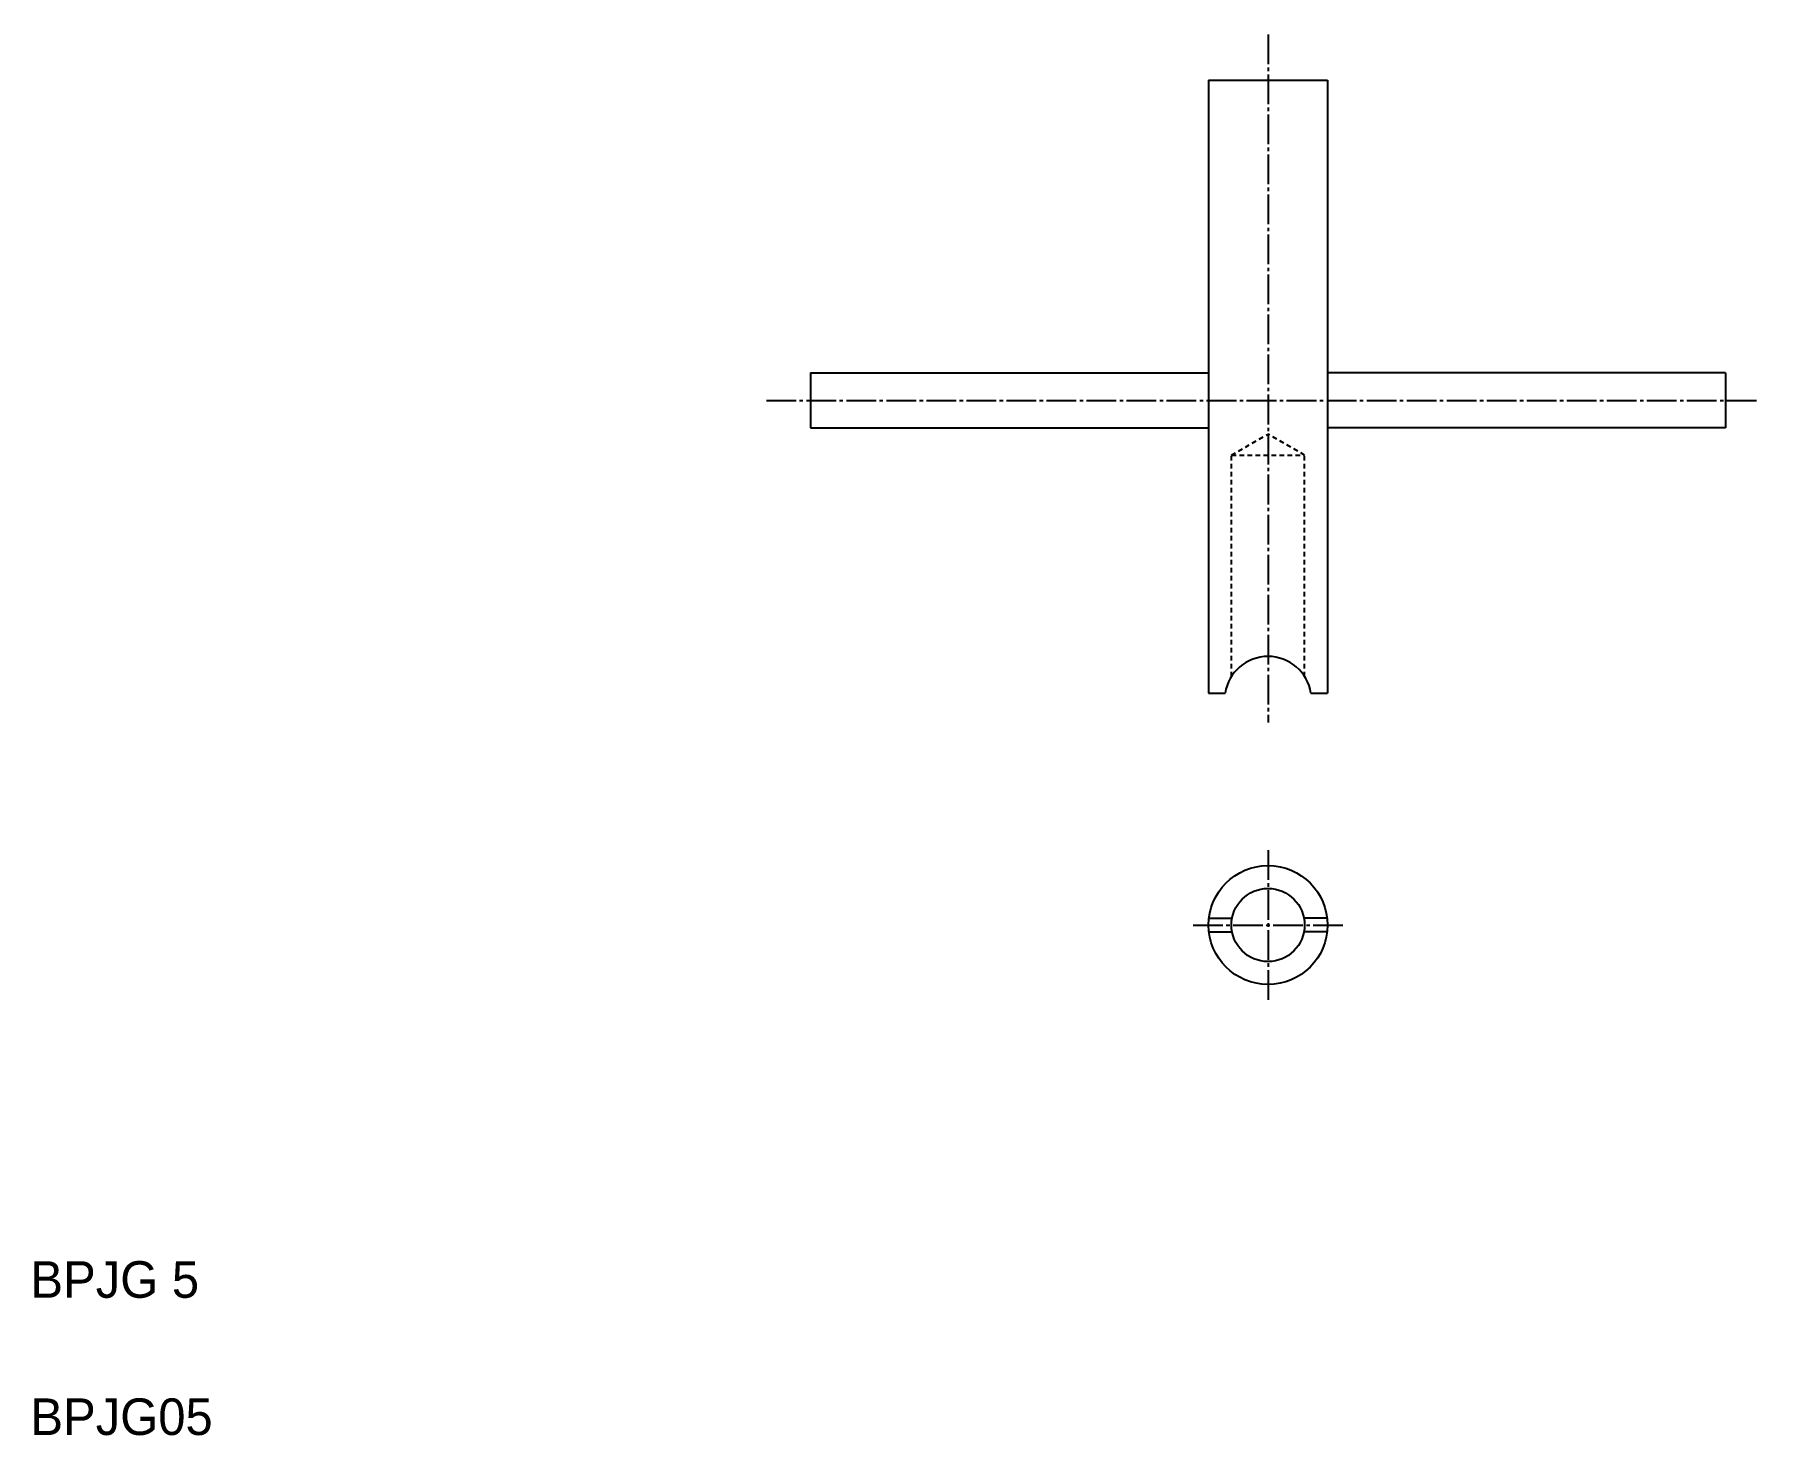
# Model space of a CAD drawing. Extents: x 10 to 199, y 10 to 163.
import ezdxf

# ---------------------------------------------------------------- set-up
doc = ezdxf.new("R2010")
doc.units = 0
doc.header["$LTSCALE"] = 0.25
doc.linetypes.add('CENTER', pattern=[17.5, 13, -1.5, 1.5, -1.5])
doc.linetypes.add('DASHED', pattern=[3.5, 2, -1.5])
doc.layers.get('0').update_dxf_attribs({"linetype": 'CONTINUOUS'})
doc.layers.add('CENTER', color=1, linetype='CENTER')

msp = doc.modelspace()

# ---------------------------------------------------------------- linework, layer by layer
for p, q in [((138.78, 158.11), (151.78, 158.11)), ((138.78, 158.11), (138.78, 91.11)), ((151.78, 158.11), (151.78, 91.11)), ((138.78, 141.36), (138.78, 141.36)), ((95.28, 126.11), (138.78, 126.11)), ((95.28, 126.11), (95.28, 120.11)), ((138.78, 124.61), (138.78, 124.61)), ((195.28, 126.11), (151.78, 126.11)), ((195.28, 126.11), (195.28, 120.11)), ((95.28, 120.11), (138.78, 120.11)), ((195.28, 120.11), (151.78, 120.11)), ((138.78, 91.11), (140.59, 91.11)), ((149.97, 91.11), (151.78, 91.11)), ((138.82, 66.5), (141.35, 66.5)), ((151.74, 66.5), (149.21, 66.5)), ((138.82, 65), (141.35, 65)), ((151.74, 65), (149.21, 65))]:
    msp.add_line(p, q)
at = {"color": 3, "linetype": 'DASHED'}
for p, q in [((141.28, 117.11), (145.28, 119.41)), ((149.28, 117.11), (145.28, 119.41)), ((141.28, 117.11), (149.28, 117.11)), ((141.28, 92.92), (141.28, 117.11)), ((149.28, 92.92), (149.28, 117.11))]:
    msp.add_line(p, q, dxfattribs=at)
for radius in [6.5, 4]:
    msp.add_circle((145.28, 65.75), radius)
msp.add_arc((145.28, 90.36), 4.75, 9.0847, 170.9153)
at = {"layer": 'CENTER', "color": 1, "linetype": 'CENTER'}
for p, q in [((145.28, 163.11), (145.28, 87.89)), ((90.44, 123.11), (198.89, 123.11)), ((145.28, 73.94), (145.28, 57.57)), ((137.09, 65.75), (153.47, 65.75))]:
    msp.add_line(p, q, dxfattribs=at)

# ---------------------------------------------------------------- texts
for s, p in [('BPJG 5', (10, 25)), ('BPJG05', (10, 10))]:
    msp.add_text(s, height=4).set_placement(p)

doc.saveas('drawing.dxf')
